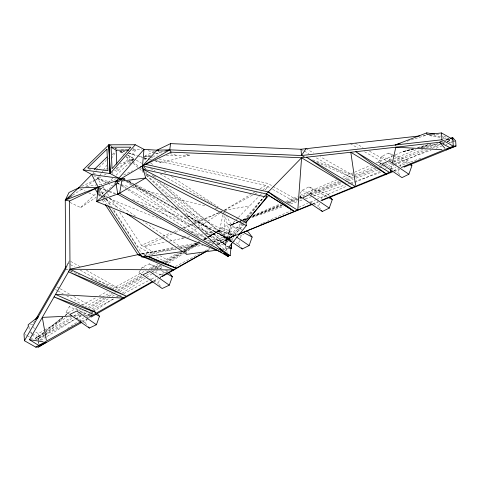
<?xml version="1.0" encoding="UTF-8"?>
<svg xmlns="http://www.w3.org/2000/svg" width="480" height="480" viewBox="0 0 480 480"><rect width="100%" height="100%" fill="white"/><g stroke="black" fill="none" stroke-linecap="round" stroke-linejoin="round"><path stroke-width="0.36" stroke-dasharray="2.4 1.8" d="M38.178 340.476L38.334 333.6L43.986 330.384M141.96 255.15L141.996 253.794L112.518 209.022M186.642 254.364L186.816 247.596M222.9 214.794L219.552 230.4L208.236 237.69M223.05 214.086L223.506 211.956M391.104 168.408L391.92 164.748M240.054 246.138L238.326 243.87L239.49 240.6M240.42 237.984L241.356 235.368L243.864 234.132M320.622 209.226L318.462 206.394L319.626 203.124M321.024 199.2L321.492 197.892L328.398 194.49L329.262 195.624M399.816 174.798L398.088 172.536L399.252 169.266M400.182 166.65L401.112 164.034L408.024 160.632L409.752 162.9M86.646 324.648L85.314 322.944L86.742 319.038M86.976 318.39L87.69 316.44M160.422 286.23L158.202 283.386L159.63 279.48M159.87 278.832L161.292 274.926L168.378 271.596L165.648 270.492M65.964 268.392L67.998 263.256L74.46 266.898M227.208 242.01L229.452 236.58M66.576 267.114L68.886 261.99M34.812 320.91L32.616 324.726L29.658 324.744M66.51 265.836L69.462 260.712M241.986 229.548L228.726 224.442L221.814 227.844L218.598 233.37L231.648 241.992M238.326 243.87L218.598 233.37L222.294 235.494L229.206 232.092L232.422 226.566L240.972 231.114M300.168 193.434L301.95 190.362L308.862 186.96L328.398 194.49M309.342 194.61L312.558 189.084L327.024 196.788M392.676 154.716L388.488 153.102L381.576 156.504L378.36 162.03L381.468 164.088M388.968 160.752L392.184 155.226L388.488 153.102M69.162 314.034L66 312.24L69.288 306.756L71.22 305.844M77.244 310.446L77.976 309.228M142.056 274.476L138.894 272.682L140.718 269.634M141.084 269.022L142.182 267.198L149.262 263.862L161.55 268.83M151.23 269.064L153.06 266.016L158.208 268.866M94.524 180.78L97.632 178.722L99.294 176.28M99.708 175.668L101.364 173.226M101.778 172.614L103.02 170.784M103.434 170.172L106.752 165.288M111.306 158.568L115.038 153.072M113.478 185.562L115.272 183.228M129.612 164.52L134.1 158.67L127.722 155.112M243.276 223.92L233.79 236.256L243.99 224.322M243.732 223.332L245.082 221.568M245.538 220.98L264.516 196.302M264.966 195.714L266.322 193.95M242.502 223.212L225.174 244.506L225.78 250.902L228.51 247.548M242.97 222.648L244.356 220.938M244.818 220.368L263.514 197.394M263.982 196.824L265.386 195.096L263.898 196.752M240.612 223.68L227.538 238.794L225.174 244.506L227.226 252.324M241.098 223.116L263.412 197.316M114.6 170.202L117.138 171.684L135.906 150.144L133.362 148.656M237.84 217.95L231.15 224.814L225.174 244.506L205.098 233.004M238.356 217.422L259.974 195.24M260.49 194.712L261.516 193.656M265.122 189.96L268.206 186.792L262.986 189.588M92.802 173.454L93.876 172.404M96.03 170.316L106.242 160.386M106.776 159.864L108.39 158.292M112.152 154.638L115.374 151.5M39.762 340.362L45.588 334.716M46.122 334.2L64.668 316.23M65.196 315.72L68.376 312.642L76.92 307.992M69.942 202.404L80.652 207.57L96.684 192.9M98.826 190.944L103.632 186.54M112.83 178.128L107.376 183.12L94.338 175.932M116.1 175.14L134.1 158.67L120.204 163.86M117.018 183.324L118.11 182.34M44.01 333.444L35.226 338.598L35.34 340.302L38.31 338.61L45.096 332.748M45.666 332.256L62.922 317.352M65.106 315.468L68.376 312.642M44.004 332.238L38.196 336.906L35.226 338.598L36.21 339.696M44.58 331.77L62.574 317.304L44.586 331.734M38.202 336.852L44.004 332.196M181.716 238.518L182.952 237.696M183.576 237.282L187.29 234.816M191.004 232.344L196.572 228.642M197.19 228.234L220.098 213.012M220.716 212.598L222.576 211.362M72.732 195.198L83.316 188.196M85.806 186.546L93.9 181.194M80.652 207.57L96.216 197.268M98.706 195.624L113.028 186.15L109.014 184.212M67.422 328.392L78.108 321.51M78.738 321.108L83.766 317.868M86.28 316.248L87.534 315.438M88.164 315.03L90.048 313.818M90.678 313.41L92.568 312.198M93.192 311.79L113.31 298.836M116.454 296.808L117.708 295.998M122.112 293.166L145.998 277.776M146.628 277.374L151.656 274.134M152.286 273.726L157.314 270.486M159.828 268.866L163.602 266.436M168.63 263.196L183.72 253.482M184.344 253.074L198.804 243.762M204.462 240.12L207.606 238.092M40.728 340.332L46.476 336.798M47.112 336.408L82.236 314.814M82.878 314.418L86.712 312.066M91.818 308.922L109.062 298.32M112.254 296.358L114.81 294.786M119.922 291.648L145.464 275.94M146.106 275.55L149.934 273.192M152.49 271.626L154.404 270.444M156.96 268.878L162.072 265.734M166.542 262.986L182.508 253.17M185.064 251.598L199.11 242.964M204.222 239.82L206.778 238.254M209.334 236.682L219.552 230.4L234.006 235.686L231.642 241.392L215.46 243.63M224.448 210.162L250.512 194.55M253.056 193.032L256.236 191.13M260.046 188.844L265.77 185.418L270.126 187.878M31.884 334.986L38.31 338.61L44.094 335.16M44.736 334.776L73.014 317.892M73.656 317.508L83.94 311.364M84.582 310.98L86.508 309.834M89.082 308.298L105.792 298.32M109.002 296.4L112.86 294.096M113.502 293.712L115.434 292.566M118.002 291.03L143.07 276.066M155.28 268.77L161.064 265.32M165.564 262.632L182.274 252.654M182.916 252.27L197.7 243.444M198.342 243.06L200.268 241.908M204.126 239.61L206.694 238.074M209.268 236.538L219.552 230.4L231.642 241.392L225.27 216.282M44.652 333.066L71.112 317.532M73.698 316.02L78.21 313.368M78.858 312.984L82.728 310.716M87.894 307.68L104.028 298.212M107.256 296.316L112.416 293.286M117.582 290.256L142.104 275.862M154.368 268.662L160.176 265.254M165.336 262.224L181.47 252.75M184.056 251.238L197.604 243.282M198.252 242.898L200.19 241.764M204.06 239.49L207.288 237.594M207.93 237.216L219.552 230.4L205.728 233.364M44.61 330.024L66.96 317.298M78.636 310.65L80.58 309.54M101.622 297.558L85.77 306.588L66.42 295.674M102.27 297.192L109.998 292.788M115.152 289.854L142.104 274.506L138.894 272.682M146.646 271.92L148.59 270.81M151.83 268.968L158.958 264.906M180.564 252.6L164.796 261.582L153.708 255.33M183.816 250.752L197.46 242.982M203.958 239.28L207.204 237.432M207.852 237.06L219.552 230.4L207.06 237.192M82.506 321.96L88.362 318.624M153.804 281.358L158.34 278.772M158.988 278.406L160.932 277.296M207.21 250.944L210.462 249.09M217.608 245.022L234.006 235.686L176.568 205.824M81.654 321.318L85.554 319.128M153.912 280.704L157.83 278.502M206.814 250.968L210.078 249.132M217.914 244.728L234.006 235.686L192.732 220.968M95.694 179.658L100.89 176.934M104.148 175.14L106.098 174.066M116.514 168.342L134.1 158.67M82.182 305.13L95.982 297.624M99.27 295.836L107.154 291.54M112.416 288.684L145.938 270.444M149.22 268.656L157.764 264.012M162.366 261.51L177.486 253.284M182.742 250.422L196.548 242.916M197.202 242.556L199.176 241.482M203.118 239.34L206.406 237.552M224.466 210.192L252.54 195.174M255.15 193.776L257.106 192.732M38.31 338.61L44.268 335.478M44.928 335.13L74.724 319.458M75.384 319.11L81.342 315.978M83.988 314.586L87.3 312.84M93.258 309.708L113.784 298.914M117.096 297.174L118.416 296.478M119.082 296.13L121.068 295.086M123.714 293.688L148.872 280.458M151.524 279.066L167.412 270.708M175.356 266.526L200.514 253.296M205.152 250.86L209.784 248.418M215.742 245.286L234.006 235.686L211.818 240.048M81.708 186.39L94.398 180.276M154.53 151.332L145.176 155.838L149.556 156.822M106.914 183.054L115.644 178.848M123.696 174.972L132.426 170.772M89.688 313.878L88.404 314.484L69.288 306.756M161.646 238.614L143.88 246.636L166.44 241.8M162.33 238.308L172.578 233.682M175.308 232.446L180.09 230.286M184.188 228.438L193.068 224.424M193.752 224.118L219.03 212.7M219.714 212.394L222.444 211.158L219.696 212.274M237.816 234.252L227.538 238.794L184.518 213.834M260.412 224.268L262.464 223.356M263.148 223.056L291.216 210.648M298.746 207.318L307.65 203.382M310.386 202.176L315.864 199.752M316.548 199.452L346.674 186.138M350.778 184.32L354.204 182.808M354.888 182.502L379.53 171.612M384.324 169.494L386.382 168.582M389.118 167.376L393.912 165.258M394.596 164.952L428.142 150.126M432.246 148.308L440.466 144.678M444.57 142.86L443.202 143.466L446.136 142.866M447.312 141.654L451.446 139.896M238.74 221.58L231.15 224.814L227.538 238.794L164.058 184.404M239.43 221.286L242.184 220.11M242.874 219.816L248.394 217.464M253.224 215.406L280.116 203.946M285.636 201.594L297.36 196.596M300.12 195.42L336.672 179.844M342.876 177.198L353.91 172.494M354.6 172.2L370.464 165.438M375.978 163.086L402.876 151.626L412.998 148.872M119.742 212.304L141.444 245.262L159.288 237.738M162.72 236.292L170.958 232.818M173.706 231.666L178.512 229.638M182.628 227.904L192.24 223.848M192.924 223.56L219.006 212.568M312.714 203.838L318.258 201.564M393.732 170.586L398.574 168.594M238.746 221.73L231.15 224.814L226.818 216.378M239.436 221.454L242.196 220.332M242.886 220.05L247.716 218.088M253.242 215.85L280.854 204.636M287.064 202.116L338.634 181.182M344.85 178.662L353.154 175.29L320.208 156.708M355.212 174.456L372.36 167.49M379.218 164.706L381.276 163.872M390.228 160.236L391.602 159.684M394.344 158.568L416.952 149.388M421.062 147.72L428.58 144.672M312.966 204.114L318.486 201.876M394.296 171.102L399.156 169.128M238.812 221.802L231.15 224.814L237.516 222.582M239.508 221.526L242.298 220.428M242.994 220.152L247.866 218.238M252.744 216.318L281.994 204.81M286.872 202.89L298.71 198.228M299.406 197.958L304.284 196.038M309.858 193.848L340.5 181.788M346.074 179.592L375.324 168.084M380.898 165.894L383.682 164.796M384.378 164.52L389.256 162.606M393.432 160.962L422.688 149.448M426.168 148.08L438.012 143.418M441.492 142.05L442.884 141.504M445.674 140.406L449.208 139.014L444.816 140.214M237.444 222.39L231.15 224.814L237.468 222.456M240.246 221.31L242.34 220.5M243.042 220.236L247.236 218.616M252.834 216.462L282.21 205.146M288.504 202.716L298.992 198.678M299.694 198.408L301.794 197.598M310.884 194.094L340.956 182.508M347.25 180.084L375.924 169.038M379.422 167.688L385.02 165.534M385.716 165.264L392.712 162.57M393.414 162.3L425.586 149.904M429.78 148.29L439.572 144.516M443.07 143.172L444.468 142.632M447.264 141.552L449.364 140.742L442.944 137.124L442.83 135.414L449.256 139.038L451.392 139.668M93.12 173.976L96.588 172.68M105.618 169.308L109.092 168.012M243.78 220.098L247.29 218.784M252.198 216.948L282.372 205.68M288.684 203.322L302.016 198.342M311.136 194.934L342.006 183.396M345.516 182.088L347.622 181.302M348.324 181.038L353.232 179.202M356.04 178.158L377.79 170.028M387.612 166.362L393.924 164.004M394.626 163.74L431.112 150.108M436.026 148.272L441.636 146.178M445.848 144.606L447.252 144.078M450.054 143.034L452.862 141.984M453.564 141.72L455.67 140.934L449.07 142.272M244.584 220.11L246.708 219.366M251.658 217.632L283.476 206.484M290.544 204.012L299.028 201.036M299.736 200.79L302.568 199.8M305.394 198.81L312.468 196.332M313.17 196.086L347.112 184.194M347.82 183.948L349.938 183.204M350.646 182.958L381.048 172.308M390.948 168.84L395.898 167.106M398.73 166.116L422.058 157.944M407.208 141.216L426.39 135.174L421.95 135.672M144.084 156.81L150.504 155.07M155.496 153.714L164.052 151.386M154.776 160.752L161.904 162.618L189.72 155.07L184.014 153.576M413.874 149.394L402.876 151.626L413.58 148.722M417.858 147.558L430.704 144.072M439.98 141.558L443.544 140.586M444.258 140.394L449.256 139.038L449.496 142.794M417.336 147.69L431.076 143.952M439.752 141.594L441.924 141M402.876 151.626L413.718 149.088M420.222 147.564L437.7 143.472M442.074 142.452L443.532 142.11M447.174 141.258L449.364 140.742M169.35 241.176L183.9 238.05M187.536 237.27L190.446 236.646M196.266 235.398L202.818 233.988M422.676 147.612L439.536 144.198M145.806 255.732L141.996 253.794L174.336 247.428M177.276 246.852L197.118 242.946M205.938 241.206L211.08 240.198M144.432 255.168L176.658 248.88M179.586 248.31L200.094 244.308M209.61 242.448L211.812 242.016M212.544 241.878L228.654 238.728L213.966 241.284M224.532 210.408L249.678 205.806M146.076 255.504L141.996 253.794L175.776 247.92M178.716 247.41L198.546 243.966M208.092 242.304L211.026 241.794M86.73 186.564L105.9 183.366M141.996 253.794L176.532 249.018M180.942 248.406L202.974 245.358M211.05 244.242L214.722 243.732M183.792 251.388L186.732 250.98L143.346 221.442M222.45 249.414L229.518 248.436M74.142 315.882L80.808 315.576M84.51 315.402L87.468 315.264M139.392 156.456L143.772 156.336M144.498 156.312L151.794 156.114M152.52 156.09L157.626 155.952M166.32 155.712L189.72 155.07M121.2 149.4L127.812 149.382M132.954 149.37L141.774 149.352M132.246 150.15L135.906 150.144M442.92 138.846L449.256 139.038M436.272 134.376L440.646 135.066M429.822 135.042L440.754 136.776M429.33 135.642L440.334 137.388M150.288 156.984L153.936 157.806M159.042 158.952L267.75 183.384L272.316 185.964M144.132 157.884L149.226 159.042M149.958 159.204L151.416 159.534M156.51 160.692L265.77 185.418M102.546 186.186L97.632 178.722L109.962 181.83M114.312 182.928L116.49 183.474M117.216 183.66L128.814 186.582M131.718 187.314L162.9 195.18M165.798 195.912L206.406 206.154M215.112 208.344L218.736 209.262M160.56 151.122L164.124 152.058M169.824 153.552L176.952 155.418M144.084 157.95L149.076 159.258M143.592 157.776L139.152 156.48M144.3 157.962L149.226 159.27M154.866 160.758L161.904 162.618M452.106 139.878L454.242 140.514M148.158 150.678L159.312 154.218M123.108 151.236L124.5 151.692M128.688 153.06L138.456 156.252M123.162 151.29L124.572 151.764M128.796 153.174L136.548 155.766M99.6 187.758L108.768 191.028M109.476 191.28L116.532 193.794M132.762 199.584L186.384 218.7M72 271.326L66.414 269.286L69.834 270.768M90.87 278.214L118.122 288.162L85.68 269.862M302.208 155.796L304.302 156.594M312.678 159.804L353.154 175.29M393.372 154.986L408.024 160.632M381.576 156.504L401.112 164.034M301.95 190.362L321.492 197.892M221.814 227.844L239.262 234.564M239.958 234.834L241.356 235.368M99.57 187.818L108.588 191.472M109.278 191.754L114.828 194.004M141.864 204.972L195.246 226.632M201.486 229.164L231.642 241.392L154.788 179.442M98.706 194.304L105.636 197.118M109.098 198.522L160.38 219.324M188.1 230.574L208.2 238.728M213.744 240.972L226.032 245.958M142.182 267.198L146.274 268.854M151.056 270.786L161.292 274.926M92.754 310.05L94.806 310.878M70.518 271.056L80.13 275.106M302.19 155.826L304.224 156.72M317.118 162.384L349.68 176.7L315.294 157.302M97.632 178.722L106.338 182.922M80.628 188.886L85.314 191.148M88.656 192.762L94.014 195.342M123.648 178.308L125.634 179.34M128.94 181.062L133.572 183.468M136.218 184.842L169.956 202.386M110.67 145.794L111.918 146.448M115.032 148.092L117.522 149.406L115.074 148.074M393.498 155.928L407.964 163.632M381.648 163.782L378.36 162.03L381.444 163.8M390.198 168.336L398.088 172.536M300.054 196.59L302.022 197.64M309.912 201.84L318.462 206.394M109.554 145.074L112.008 146.406M161.424 270.654L165.288 272.79M149.838 278.748L158.202 283.386M90.468 311.28L93.684 313.062M66 312.24L69.222 314.022M76.944 318.306L78.876 319.374M79.518 319.734L85.314 322.944M120.714 151.188L123.9 152.97M355.248 143.16L362.988 147.528M369.432 151.164L386.202 160.62M350.268 143.718L358.056 148.116M364.548 151.776L383.37 162.39M306 148.692L313.752 153.06M301.02 149.25L303.618 150.714M304.266 151.08L308.808 153.642M272.964 186.33L295.14 198.84M272.688 189.318L291.894 200.154M141.444 245.262L156.684 253.86M159.888 255.666L167.568 260.004M153.054 254.958L137.4 246.132L113.238 209.13M70.758 261.444L81.144 267.3M80.274 270.174L113.862 289.122M56.934 286.956L59.532 288.42M60.18 288.786L69.27 293.91M73.812 296.472L88.74 304.896M55.458 289.488L57.396 290.58M58.038 290.946L63.198 293.856M35.742 332.142L38.334 333.6M32.412 333.642L38.196 336.906L38.394 339.978M25.26 334.62L26.52 335.328M27.15 335.682L29.67 337.104M30.3 337.458L34.08 339.594M149.262 263.862L153.06 266.016M122.826 179.052L126.066 180.912M126.714 181.284L131.898 184.248M135.132 186.102L178.53 210.966M186.948 215.79L231.642 241.392L186.414 215.058M117.006 182.538L126.078 187.734M128.67 189.216L196.674 228.18M308.862 186.96L312.558 189.084M299.97 196.596L302.43 198.012M120.768 151.272L124.008 153.138M127.896 155.37L135.672 159.846M136.32 160.218L141.504 163.2M150.576 168.42L155.112 171.03M160.302 174.012L212.148 203.832M228.726 224.442L232.422 226.566M134.604 184.866L128.118 181.104L133.296 184.134M135.252 185.244L177.384 209.694M133.944 184.512L177.342 209.778M88.314 168.312L90.81 169.842M123.486 178.626L124.746 179.442M127.26 181.074L132.294 184.332M134.808 185.964L190.794 222.234M198.342 227.124L225.174 244.506L224.022 215.712M143.82 158.61L146.322 160.23M150.696 163.074L153.816 165.102M163.818 171.594L166.32 173.214M171.318 176.46L218.19 206.892M299.982 196.71L301.842 197.94M116.958 182.622L121.314 185.514M121.938 185.928L126.912 189.234M127.536 189.648L199.098 237.168M229.206 232.092L235.842 236.58M222.294 235.494L231.348 241.62M98.718 191.058L103.056 194.016M105.534 195.702L108.636 197.814M109.254 198.234L136.524 216.798M102.348 196.98L98.634 194.448L100.278 196.962M102.972 197.4L104.832 198.666M105.45 199.086L123.426 211.326M122.79 179.118L125.232 180.858M125.844 181.296L132.552 186.084M133.164 186.516L213.702 243.954M158.1 151.05L161.424 153.624M119.856 151.284L123.348 154.104M126.258 156.45L132.078 161.142M132.66 161.61L139.068 166.776M139.65 167.244L141.396 168.648M145.47 171.936L146.634 172.872M144.198 167.382L145.902 168.84M153.846 175.65L156.114 177.594M119.766 151.392L123.132 154.362M125.934 156.84L132.66 162.78M133.224 163.278L138.828 168.228M139.392 168.726L142.194 171.204M146.682 175.164L225.174 244.506L159.312 181.902M144.126 167.472L145.206 168.504M152.256 175.2L153.888 176.748M146.34 175.398L225.78 250.902M102.96 186.804L107.052 193.026M107.46 193.644L109.92 197.376M110.328 198L117.288 208.572M99.006 188.496L103.506 195.336M103.92 195.96L105.558 198.45M105.966 199.068L110.88 206.532M98.916 191.88L102.192 196.86M102.6 197.478L103.83 199.344M104.238 199.968L107.106 204.318M99.318 187.806L106.278 198.468M106.686 199.092L111.6 206.622M102.324 200.1L104.37 203.232M224.148 211.188L225.48 213.786M33.468 326.748L34.32 328.77M28.452 325.404L30.114 329.346M31.224 331.968L31.776 333.282M28.842 327.768L29.394 329.082M30.504 331.71L31.608 334.332M245.748 219.228L245.868 220.506M38.442 340.662L38.658 344.07M38.172 341.904L38.316 344.094M116.976 167.982L117.138 171.684M112.8 171.546L112.896 173.772M237.21 234.822L227.538 238.794L237.24 234.858M124.878 179.22L123.582 178.47L124.878 179.226"/><path stroke-width="0.72" d="M98.01 194.022L98.184 187.254L91.728 174.498L83.142 169.83L108.942 144.738L110.172 173.544L83.142 169.83M229.518 248.436L231.468 248.166L231.588 243.426M450.378 138.552L452.724 137.628L455.67 140.934L456 146.052L453.276 146.16L449.802 147.57L439.53 142.296L301.572 157.782L297.78 210.282L268.302 191.916L145.728 164.37M143.1 172.32L142.494 165.924L143.976 149.346L135.258 144.744L108.804 144.804L110.094 173.532M230.982 247.836L230.178 255.708L223.284 252.912M231.132 246.402L231.42 243.54M419.724 135.924L301.02 149.25L170.568 143.616L169.758 149.838L171.12 152.148L301.572 157.782L352.314 188.142L306.552 157.218L355.788 186.732M227.784 254.454L228.342 256.59L117.804 194.232L115.716 181.794L116.76 180.618L98.184 187.254L96.72 201.564L119.64 193.35L122.178 178.686L121.764 178.212M390.45 171.33L390.78 169.866M392.406 162.558L395.826 147.198L441.936 149.706M231.954 242.028L242.208 248.97L249.12 245.568L252.15 237.066L248.262 231.966L246.168 231.162M329.256 208.086L309.342 194.61L302.43 198.012L322.344 211.488L329.256 208.086L332.286 199.59L330.126 196.752M408.882 174.234L388.968 160.752L382.056 164.154L401.97 177.636L408.882 174.234L411.906 165.732L410.616 164.028M96.39 324.732L76.878 311.058L69.798 314.394L89.304 328.062L96.39 324.732L99.48 316.272L97.26 313.428M169.278 285.168L149.772 271.5L142.686 274.836L162.198 288.504L169.278 285.168L172.368 276.714L168.822 272.16M35.544 319.638L66.138 266.484M81.858 322.332L38.502 347.022L35.778 347.13L24.444 340.734L65.712 269.034L65.256 200.142L69.012 192.498L79.704 187.356M46.716 342.342L38.748 345.438L29.466 339.684L70.014 269.244L69.564 201.03L99.528 186.606M306 148.692L301.512 155.526L169.758 149.838L156.99 150.192L143.976 149.346L115.716 181.794L119.208 181.356L122.178 178.686L91.728 174.498L78.618 187.914L65.256 200.142L69.564 201.03M36.912 318.654L38.196 316.836L28.176 324.75L28.29 326.46L24 333.906L24.444 340.734M228.978 246.972L246.354 225.624L246.048 222.426L266.622 197.148L266.322 193.95L301.572 157.782M245.934 222.042L268.758 195.324L294.534 211.602L268.302 191.916M110.244 173.46L135.258 144.744M115.716 181.794L142.494 165.924L156.99 150.192L158.418 150.564M94.29 169.434L107.118 156.954M116.466 183.816L96.72 201.564L221.904 252.348M446.4 149.952L449.802 147.57L401.346 167.46M72.108 195.612L65.256 200.142L98.184 187.254L78.618 187.914M38.502 347.022L41.646 344.994M42.906 344.184L44.79 342.972M222.648 251.172L145.668 178.002L142.494 165.924L169.758 149.838L164.766 151.194M117.804 194.232L145.668 178.002L122.148 180.984M35.778 347.13L81.006 321.684M90.966 317.142L153.156 281.724M162.228 276.558L206.562 251.31M88.806 317.298L152.604 281.436M161.094 276.666L206.16 251.334M156.534 150.366L170.568 143.616M140.484 166.896L171.12 152.148M238.596 234.258L312.024 204.12M321.03 200.424L392.346 171.156M450.642 138.474L452.724 137.628L453.276 146.16L441.936 139.764L301.512 155.526L301.02 149.25M238.62 234.294L312.276 204.396M321.942 200.472L392.904 171.666M404.022 167.154L456 146.052L446.808 149.274M434.814 134.142L426.792 132.87L395.13 145.02L400.104 143.454M119.124 179.772L122.178 178.686M124.254 298.182L68.55 271.788L125.844 295.914L70.014 269.244L140.646 254.082M183.06 251.49L141.906 257.178L107.928 205.566M217.338 250.122L186.642 254.364L126.522 213.432M452.832 139.338L441.498 132.942L426.906 134.58L426.792 132.87M71.922 315.99L42.312 317.37L46.332 340.14M88.212 315.228L91.908 315.054M111.084 147.216L130.818 147.174L112.056 168.714L111.084 147.216L116.172 150.192L128.592 150.162M108.948 144.804L110.172 173.544L118.824 178.224M70.014 269.244L173.898 269.916L137.952 254.664L105.192 204.486M122.016 298.062L55.542 294.39L95.796 312.318M29.466 339.684L43.128 341.79M142.494 165.924L266.322 193.95L268.758 195.324M143.526 169.284L266.622 197.148M137.952 254.664L141.474 255.906M143.586 256.65L176.676 268.332L147.438 256.074M95.76 312.45L54.078 296.928L92.832 314.022M226.71 246.234L231.468 248.166M146.49 256.008L176.676 268.332M143.466 169.464L246.048 222.426M145.764 173.694L246.354 225.624M409.278 164.328L411.906 165.732M328.338 197.49L332.286 199.59M242.94 232.164L252.15 237.066M166.578 273.504L172.368 276.714M95.616 314.136L99.48 316.272M119.64 193.35L230.178 255.708L219.804 248.31M386.658 174.204L350.82 152.25L355.578 185.268M390.126 172.794L355.8 151.692L385.446 173.322M266.322 193.95L294.534 211.602M223.992 253.698L228.342 256.59L225.36 253.752M236.448 236.988L249.12 245.568M439.53 142.296L444.93 148.308M88.416 326.928L89.304 328.062M321.48 210.36L322.344 211.488M241.344 247.836L242.208 248.97M94.95 188.808L97.818 193.2M441.498 132.942L441.936 139.764M116.172 150.192L116.808 164.274M106.932 149.214L87.69 167.934L107.904 170.712L106.932 149.214"/></g></svg>
